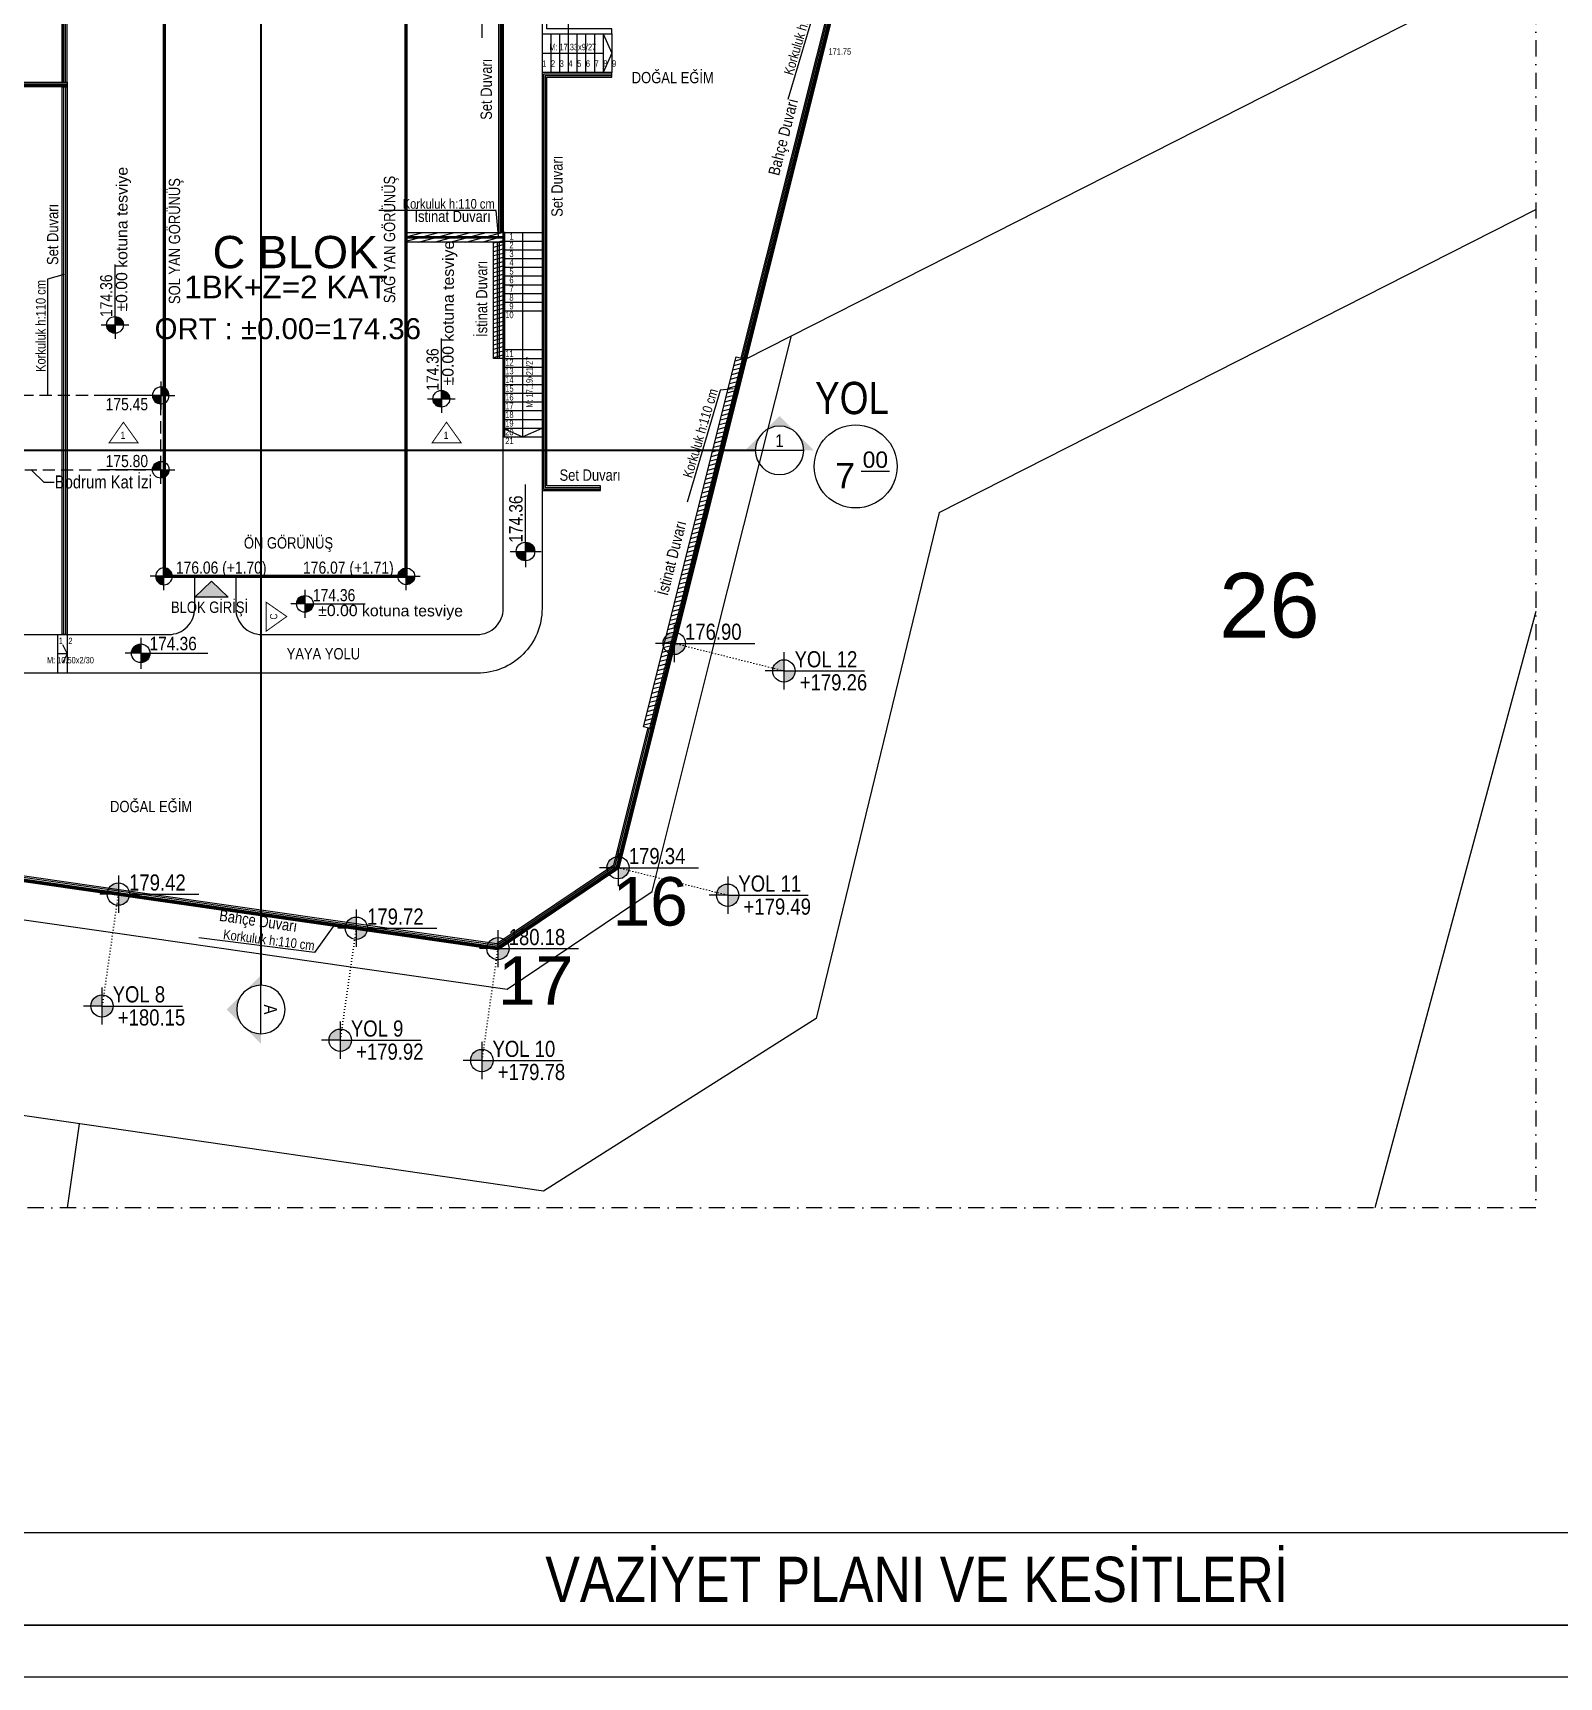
# Model space of a CAD drawing. Header units: millimetres. Extents: x 82776 to 137242, y 11666 to 27998.
# Drawn here: x 90746 to 91927, y 16109 to 17382 of the extents above; entities that cross this region are included whole.
import ezdxf
from ezdxf import colors
from ezdxf.entities.mleader import LeaderData, LeaderLine
from ezdxf.enums import TextEntityAlignment as Align
from ezdxf.math import Vec2, Vec3
from ezdxf.xclip import XClip

# ---------------------------------------------------------------- set-up
doc = ezdxf.new("R2010")
doc.units = ezdxf.units.MM
doc.header["$XCLIPFRAME"] = 0
for name, pattern in [('( Hidden )', [0.375, 0.25, -0.125]), ('ACAD_ISO03W100', [30, 12, -18]), ('ACAD_ISO07W100', [3, 0, -3]), ('DASHDOT', [1, 0.5, -0.25, 0, -0.25]), ('DASHED', [15, 10, -5])]:
    doc.linetypes.add(name, pattern=pattern)
for name, color, linetype in [('0_IFC_Elevation_2', 31, 'Continuous'), ('0_IFC_Elevation_3', 21, 'Continuous'), ('0_IFC_Elevation_4', 11, 'Continuous'), ('0_IFC_Elevation_5', 252, 'Continuous'), ('0_IFC_Hatch', 250, 'Continuous'), ('0_IFC_Legend_Viewport', 7, 'Continuous'), ('0_IFC_Notation_Level_200', 160, 'Continuous'), ('0_IFC_Notation_Section_100', 10, 'Continuous'), ('0_IFC_Notation_Section_50', 10, 'Continuous'), ('0_IFC_Parsel Sınırı', 191, 'ACAD_ISO03W100'), ('0_IFC_Room_Text(No)_50', 12, 'Continuous'), ('0_IFC_Stair_Text', 221, 'Continuous'), ('0_IFC_Text_Explanation_100', 231, 'Continuous'), ('0_IFC_Text_Explanation_200', 231, 'Continuous'), ('0_IFC_Text_Explanation_50', 231, 'Continuous'), ('2_IFC_Handrail', 181, 'Continuous'), ('2_IFC_Wall', 130, 'Continuous')]:
    doc.layers.add(name, color=color, linetype=linetype)
doc.layers.add('NADI', color=7, linetype='Continuous', lineweight=0)
doc.styles.add('17-002_250_Mesa_Beykoz_10-Aplikasyon_Vaziyet_Peyzaj$0$Standard', font='arial.ttf')
doc.styles.add('IFC_TEXT', font='ARIALN.TTF')
doc.styles.get("Standard").update_dxf_attribs({"font": 'arial.ttf'})
pattern_1 = [(15, (-100433.742, -46815.495), (-3.2870019, 12.267258), [])]

# ---------------------------------------------------------------- blocks, each defined once
blk = doc.blocks.new('*U1842')
blk.add_lwpolyline([(-5476.5, 0), (-759.4, 0), (-759.4, 71.5), (-5476.5, 71.5)], close=True)
at = {"layer": '0_IFC_Legend_Viewport', "transparency": 33554687}
blk.add_lwpolyline([(-5476.5, 2920), (0, 2920), (0, 0), (-5476.5, 0)], close=True, dxfattribs=at)
at = {"style": 'IFC_TEXT'}
for tag, p in [('PAFTA', (-3296.7, 17.9)), ('OLCEK', (-110.4, 17.9))]:
    blk.add_attdef(tag, p, '', height=35, dxfattribs=at)
blk = doc.blocks.new('ARAZİYOLLAR_2')
at = {"layer": '0_IFC_Elevation_3'}
for p, q in [((-1499.1, -6561.4, 3462.4), (-1019.3, -6562.5, 3462.4)), ((2449.6, -10961.8, 3462.4), (-716.6, -10569.2, 3462.4))]:
    blk.add_line(p, q, dxfattribs=at)
at = {"layer": '0_IFC_Elevation_3', "elevation": 3462.4}
for points in [[(-52.2, 747.8), (-410.6, -3175.1), (-412.6, -4008.5), (-415.8, -5422.7), (-417.1, -5989.9), (-418.6, -6582.1), (-420.4, -7326.2), (-421.6, -7815.3), (-59.8, -8216.9), (697.9, -8297.1), (1704.2, -8403.5)], [(1226.5, -8932.6), (-378.2, -8775.4), (-1025.4, -8013.5), (-1006.3, -3483.3), (-1003.6, -2832.5), (-658.4, 644.8)], [(1613.1, -8273.2), (3096.6, -10394.8)], [(1226.5, -8932.6), (2528, -10794), (2449.6, -10961.8)]]:
    blk.add_lwpolyline(points, dxfattribs=at)
at = {"layer": '0_IFC_Parsel Sınırı', "linetype": 'Continuous', "ltscale": 5, "const_width": 10, "elevation": 3462.4}
blk.add_lwpolyline([(5323.2, -760.4), (5322.3, -1259.6), (5325.1, -2776.6), (5018.8, -2728.2), (5032, -4366.9), (5024.5, -5117), (5019.3, -5645.1), (7326.4, -6140.9), (7306.8, -6222.6), (6955.6, -6856.3), (5972.9, -8325.1), (6123, -8355.3), (6103.7, -8389.3), (5666.1, -9177.7), (2891.3, -8408.4), (-1.4, -8102.4), (-301.4, -7769.4), (-295.7, -5423), (-290.7, -3181.4), (-205.1, -2247.2), (0, 0), (1862.5, -268.3), (3023.4, -433)], close=True, dxfattribs=at)
at = {"layer": '0_IFC_Parsel Sınırı'}
for p in [(-301.4, -7769.4, 14363.4), (-1.4, -8102.4, 190.3)]:
    blk.add_point(p, dxfattribs=at)
at = {"layer": '0_IFC_Text_Explanation_100'}
blk.add_line((1319.7, -8675.6, 3462.4), (1332, -8762.8, 3462.4), dxfattribs=at)
blk.add_circle((1331.6, -8657.1, 3462.4), 128.4, dxfattribs=at)
at = {"layer": '0_IFC_Parsel Sınırı'}
for s, p in [('17', (-473.6, -7793.8, 14363.4)), ('16', (-181.1, -8110.5, 190.3))]:
    blk.add_text(s, height=150, rotation=278.0307, dxfattribs=at).set_placement(p)
at = {"layer": '0_IFC_Text_Explanation_100', "style": '17-002_250_Mesa_Beykoz_10-Aplikasyon_Vaziyet_Peyzaj$0$Standard'}
for s, height, p in [('7', 79, (1255.3, -8603.8, 3462.4)), ('00', 50.54, (1330.4, -8679.2, 3462.4))]:
    blk.add_text(s, height=height, rotation=278.0307, dxfattribs=at).set_placement(p)
at = {"layer": '0_IFC_Text_Explanation_200', "style": 'IFC_TEXT'}
blk.add_text('YOL', height=100, rotation=278.0307, dxfattribs=at).set_placement((1474.3, -8509.9, 42859049))
at = {"layer": 'NADI'}
blk.add_text('26', height=200, rotation=278.0307, dxfattribs=at).set_placement((964.3, -9845.3, 443.8))
blk = doc.blocks.new('VP_YAZI')
at = {"layer": '0_IFC_Text_Explanation_50', "attachment_point": 1}
for s, insert, char_height in [('C BLOK', (5271.3, -4342, 3462.4), 100), ('1BK+Z=2 KAT', (5183.2, -4465.1, 3462.4), 70)]:
    blk.add_mtext_dynamic_manual_height_columns(s, width=1357.697, gutter_width=12.5, heights=[0], dxfattribs=dict(at, insert=insert, char_height=char_height))
blk = doc.blocks.new('OK')
at = {"layer": '0_IFC_Text_Explanation_50'}
h = blk.add_hatch(color=256, dxfattribs=at)
h.dxf.hatch_style = 1
h.paths.add_polyline_path([(90, 47.4), (0, 0), (44.1, -91.7)])
blk.add_lwpolyline([(90, 47.4), (0, 0), (44.1, -91.7), (90, 47.4)], dxfattribs=at)
blk = doc.blocks.new('VP_GORUNUS YAZILARI')
at = {"xscale": -0.7000000000000003, "yscale": 0.7, "zscale": 0.7, "rotation": 71.71669173532098}
blk.add_blockref('OK', (5267.8, -5411.1, 349700.6), dxfattribs=at)
at = {"layer": '0_IFC_Text_Explanation_200', "insert": (5454.2, -5474.1, 349700.6), "char_height": 35, "attachment_point": 3, "style": 'IFC_TEXT'}
blk.add_mtext_dynamic_manual_height_columns('\\pxqc; BLOK GİRİŞİ', width=396.118, gutter_width=972000, heights=[0], dxfattribs=at)
at = {"layer": '0_IFC_Text_Explanation_50', "transparency": 33554687, "char_height": 35, "attachment_point": 1, "rotation": 90, "style": 'IFC_TEXT'}
for s, insert in [('SOL YAN GÖRÜNÜŞ ', (5135.6, -4552.9)), ('SAĞ YAN GÖRÜNÜŞ ', (5801.3, -4550.2))]:
    blk.add_mtext_dynamic_manual_height_columns(s, width=439.524, gutter_width=12.5, heights=[0], dxfattribs=dict(at, insert=insert))
at = {"layer": '0_IFC_Text_Explanation_50', "transparency": 33554687, "insert": (5368, -5274.9), "char_height": 35, "attachment_point": 1, "style": 'IFC_TEXT'}
blk.add_mtext_dynamic_manual_height_columns('ÖN GÖRÜNÜŞ ', width=459.66, gutter_width=12.5, heights=[0], dxfattribs=at)
blk = doc.blocks.new('*U1783')
at = {"layer": '0_IFC_Room_Text(No)_50'}
h = blk.add_hatch(color=256, dxfattribs=at)
h.paths.add_polyline_path([(0, 1061), (-530, 530, -0.414214), (530, 530)])
h.paths.add_polyline_path([(530, 530, -0.198912), (750, 0), (1061, 0)])
h.paths.add_polyline_path([(-530, 530), (-1061, 0), (-750, 0, -0.198912)])
at = {"layer": '0_IFC_Room_Text(No)_50', "linetype": 'Continuous'}
blk.add_line((-750, 0), (750, 0), dxfattribs=at)
blk.add_circle((0, 0), 750, dxfattribs=at)
at = {"layer": '0_IFC_Room_Text(No)_50', "style": 'IFC_TEXT'}
blk.add_attdef('NO', text='', height=400, dxfattribs=at).set_placement((0, 100), align=Align.CENTER)
for p in [(0, -100), (0, -374)]:
    blk.add_attdef('SHEET', text='', height=200, dxfattribs=at).set_placement(p, align=Align.TOP_CENTER)
blk = doc.blocks.new('*U1218')
at = {"layer": '0_IFC_Room_Text(No)_50'}
h = blk.add_hatch(color=256, dxfattribs=at)
h.paths.add_polyline_path([(0, -1061), (530, -530, -0.414214), (-530, -530)])
h.paths.add_polyline_path([(-530, -530, -0.198912), (-750, 0), (-1061, 0)])
h.paths.add_polyline_path([(530, -530), (1061, 0), (750, 0, -0.198912)])
at = {"layer": '0_IFC_Room_Text(No)_50', "linetype": 'Continuous'}
blk.add_line((-750, 0), (750, 0), dxfattribs=at)
blk.add_circle((0, 0), 750, dxfattribs=at)
at = {"layer": '0_IFC_Room_Text(No)_50', "style": 'IFC_TEXT'}
blk.add_attdef('NO', text='', height=400, dxfattribs=at).set_placement((0, 100), align=Align.CENTER)
for p in [(0, -100), (0, -374)]:
    blk.add_attdef('SHEET', text='', height=200, dxfattribs=at).set_placement(p, align=Align.TOP_CENTER)
blk = doc.blocks.new('VP_KESIT YERLERI')
at = {"layer": '0_IFC_Notation_Section_100', "linetype": 'DASHED', "ltscale": 5, "const_width": 6}
for points in [[(5500, -1885.4), (5500, 1180.6), (5942.3, 2190.6), (6801.2, 1814.5), (8153.2, 4902)], [(-1544.6, 0), (2000, 0), (2000, -374.8), (4600, -374.8), (4600, -229.4), (7030.2, -229.4)]]:
    blk.add_lwpolyline(points, dxfattribs=at)
ref = blk.add_blockref('*U1783', (7105.2, -229.4, 851.5), dxfattribs=dict(xscale=-0.1, yscale=0.1, zscale=0.1))
ref.add_attrib('NO', '1', dxfattribs={"layer": '0_IFC_Room_Text(No)_50', "height": 40, "style": 'IFC_TEXT'}).set_placement((7105.2, -219.4, 851.5), align=Align.CENTER)
ref = blk.add_blockref('*U1218', (5500, -1960.4), dxfattribs=dict(xscale=-0.1, yscale=0.1, zscale=0.1, rotation=270))
ref.add_attrib('NO', 'A', dxfattribs={"layer": '0_IFC_Room_Text(No)_50', "height": 40, "rotation": 270, "style": 'IFC_TEXT'}).set_placement((5510, -1960.4), align=Align.CENTER)
blk = doc.blocks.new('BLOK KESIT YERLERI')
at = {"layer": '0_IFC_Notation_Section_100', "linetype": 'DASHED', "const_width": 6}
for points in [[(0, -1112.2), (0, 1112.2)], [(-470, -552.2), (620, -552.2)]]:
    blk.add_lwpolyline(points, dxfattribs=at)
at = {"layer": '0_IFC_Notation_Section_100', "ltscale": 3, "const_width": 3}
for points in [[(-470, -528.9), (-380, -528.9), (-425.6, -465.1)], [(530, -528.9), (620, -528.9), (574.4, -465.1)], [(16.1, -1022.2), (16.1, -1112.2), (80, -1066.6)]]:
    blk.add_lwpolyline(points, close=True, dxfattribs=at)
at = {"layer": '0_IFC_Notation_Section_50', "ltscale": 3, "char_height": 22.5, "attachment_point": 7, "style": 'IFC_TEXT'}
for s, insert, rotation in [('\\pxqc;1', (-464.5, -516.8), 359.9589), ('\\pxqc;1', (535.5, -516.8), 359.9589), ('\\pxqc;C', (51, -1104.1), 89.9589)]:
    blk.add_mtext_dynamic_manual_height_columns(s, width=74.846, gutter_width=364500, heights=[41.8], dxfattribs=dict(at, insert=insert, rotation=rotation))
blk = doc.blocks.new('0_IFC_NOTATION_LEVEL_200')
at = {"layer": '0_IFC_Notation_Level_200'}
h = blk.add_hatch(color=256, dxfattribs=at)
h.dxf.hatch_style = 1
h.paths.add_polyline_path([(0, 0), (0, 576, 0.414214), (-576, 0)])
h.paths.add_polyline_path([(0, -576, 0.414214), (576, 0), (0, 0)])
for p, q in [((0, 960), (0, -960)), ((0, 0), (-960, 0)), ((0, 0), (4154, 0))]:
    blk.add_line(p, q, dxfattribs=at)
blk.add_circle((0, 0), 576, dxfattribs=at)
at = {"layer": '0_IFC_Notation_Level_200', "style": 'IFC_TEXT'}
for tag, p in [('LEVEL_ABOVE', (549, 185)), ('LEVEL_BELOW', (549, -1005))]:
    blk.add_attdef(tag, p, '', height=800, dxfattribs=at)
blk = doc.blocks.new('BLOK KOSE KOTLARI')
at = {"layer": '0_IFC_Notation_Level_200', "linetype": 'ACAD_ISO07W100', "lineweight": 0, "ltscale": 3, "elevation": -346238.3}
for points in [[(6779.4, -2562.8), (7118.9, -2647.9)], [(6605.4, -3257.2), (6944.9, -3342.3)], [(5058.7, -3339), (5009, -3685.5)], [(5795.3, -3444.8), (5745.6, -3791.2)], [(6233.7, -3507.7), (6184, -3854.2)]]:
    blk.add_lwpolyline(points, dxfattribs=at)
ref = blk.add_blockref('0_IFC_NOTATION_LEVEL_200', (5190, -1795, -108.6), dxfattribs=dict(xscale=-0.045, yscale=0.045, zscale=0.045))
ref.add_attrib('LEVEL_BELOW', '175.45', (5019.4, -1840.9, -108.6), dxfattribs={"layer": '0_IFC_Notation_Level_200', "height": 37.5, "style": 'IFC_TEXT'})
ref = blk.add_blockref('0_IFC_NOTATION_LEVEL_200', (5190, -2025, -108.6), dxfattribs=dict(xscale=0.045, yscale=0.045, zscale=0.045, rotation=180))
ref.add_attrib('LEVEL_BELOW', '175.80', (5019.4, -2016.8, -108.6), dxfattribs={"layer": '0_IFC_Notation_Level_200', "height": 37.5, "style": 'IFC_TEXT'})
ref = blk.add_blockref('0_IFC_NOTATION_LEVEL_200', (5200, -2355), dxfattribs=dict(xscale=-0.045, yscale=0.045, zscale=0.045, rotation=180))
ref.add_attrib('LEVEL_BELOW', '176.06 (+1.70)', (5236.8, -2346.8), dxfattribs={"layer": '0_IFC_Notation_Level_200', "height": 37.5, "style": 'IFC_TEXT'})
ref = blk.add_blockref('0_IFC_NOTATION_LEVEL_200', (5950, -2355), dxfattribs=dict(xscale=0.045, yscale=0.045, zscale=0.045, rotation=180))
ref.add_attrib('LEVEL_BELOW', '176.07 (+1.71)', (5630.5, -2346.8), dxfattribs={"layer": '0_IFC_Notation_Level_200', "height": 37.5, "style": 'IFC_TEXT'})
ref = blk.add_blockref('0_IFC_NOTATION_LEVEL_200', (6779.4, -2562.7, -349700.6), dxfattribs=dict(xscale=0.06, yscale=0.06, zscale=0.06))
ref.add_attrib('LEVEL_ABOVE', '176.90', (6812.7, -2551.6, -349700.6), dxfattribs={"layer": '0_IFC_Notation_Level_200', "height": 50, "rotation": 0, "style": 'IFC_TEXT'})
ref = blk.add_blockref('0_IFC_NOTATION_LEVEL_200', (7118.9, -2647.9, -346238.3), dxfattribs=dict(xscale=0.06, yscale=0.06, zscale=0.06))
ref.add_attrib('LEVEL_BELOW', '+179.26', (7168, -2708.2, -346238.3), dxfattribs={"layer": '0_IFC_Notation_Level_200', "height": 50, "rotation": 0, "style": 'IFC_TEXT'})
ref.add_attrib('LEVEL_ABOVE', 'YOL 12', (7151.9, -2636.8, -346238.3), dxfattribs={"layer": '0_IFC_Notation_Level_200', "height": 50, "rotation": 0, "style": 'IFC_TEXT'})
ref = blk.add_blockref('0_IFC_NOTATION_LEVEL_200', (6605.4, -3257.2, -349510.4), dxfattribs=dict(xscale=0.06, yscale=0.06, zscale=0.06))
ref.add_attrib('LEVEL_ABOVE', '179.34', (6638.7, -3246.1, -349510.4), dxfattribs={"layer": '0_IFC_Notation_Level_200', "height": 50, "rotation": 0, "style": 'IFC_TEXT'})
ref = blk.add_blockref('0_IFC_NOTATION_LEVEL_200', (5058.7, -3339, -346238.3), dxfattribs=dict(xscale=0.06, yscale=0.06, zscale=0.06))
ref.add_attrib('LEVEL_ABOVE', '179.42', (5092, -3327.9, -346238.3), dxfattribs={"layer": '0_IFC_Notation_Level_200', "height": 50, "rotation": 0, "style": 'IFC_TEXT'})
ref = blk.add_blockref('0_IFC_NOTATION_LEVEL_200', (6944.9, -3342.3, -346238.3), dxfattribs=dict(xscale=0.06, yscale=0.06, zscale=0.06))
ref.add_attrib('LEVEL_BELOW', '+179.49', (6994, -3402.6, -346238.3), dxfattribs={"layer": '0_IFC_Notation_Level_200', "height": 50, "rotation": 0, "style": 'IFC_TEXT'})
ref.add_attrib('LEVEL_ABOVE', 'YOL 11', (6977.9, -3331.2, -346238.3), dxfattribs={"layer": '0_IFC_Notation_Level_200', "height": 50, "rotation": 0, "style": 'IFC_TEXT'})
ref = blk.add_blockref('0_IFC_NOTATION_LEVEL_200', (5795.3, -3444.5, -346238.3), dxfattribs=dict(xscale=0.06, yscale=0.06, zscale=0.06))
ref.add_attrib('LEVEL_ABOVE', '179.72', (5828.6, -3433.4, -346238.3), dxfattribs={"layer": '0_IFC_Notation_Level_200', "height": 50, "rotation": 0, "style": 'IFC_TEXT'})
ref = blk.add_blockref('0_IFC_NOTATION_LEVEL_200', (6233.7, -3507.7, -346238.3), dxfattribs=dict(xscale=0.06, yscale=0.06, zscale=0.06))
ref.add_attrib('LEVEL_ABOVE', '180.18', (6267, -3496.6, -346238.3), dxfattribs={"layer": '0_IFC_Notation_Level_200', "height": 50, "rotation": 0, "style": 'IFC_TEXT'})
ref = blk.add_blockref('0_IFC_NOTATION_LEVEL_200', (5008.1, -3685.3, -346238.3), dxfattribs=dict(xscale=0.06, yscale=0.06, zscale=0.06))
ref.add_attrib('LEVEL_BELOW', '+180.15', (5057.2, -3745.7, -346238.3), dxfattribs={"layer": '0_IFC_Notation_Level_200', "height": 50, "rotation": 0, "style": 'IFC_TEXT'})
ref.add_attrib('LEVEL_ABOVE', 'YOL 8', (5041.1, -3674.2, -346238.3), dxfattribs={"layer": '0_IFC_Notation_Level_200', "height": 50, "rotation": 0, "style": 'IFC_TEXT'})
ref = blk.add_blockref('0_IFC_NOTATION_LEVEL_200', (5745.6, -3791.2, -346238.3), dxfattribs=dict(xscale=0.06, yscale=0.06, zscale=0.06))
ref.add_attrib('LEVEL_BELOW', '+179.92', (5794.7, -3851.6, -346238.3), dxfattribs={"layer": '0_IFC_Notation_Level_200', "height": 50, "rotation": 0, "style": 'IFC_TEXT'})
ref.add_attrib('LEVEL_ABOVE', 'YOL 9', (5778.6, -3780.1, -346238.3), dxfattribs={"layer": '0_IFC_Notation_Level_200', "height": 50, "rotation": 0, "style": 'IFC_TEXT'})
ref = blk.add_blockref('0_IFC_NOTATION_LEVEL_200', (6184, -3854.2, -346238.3), dxfattribs=dict(xscale=0.06, yscale=0.06, zscale=0.06))
ref.add_attrib('LEVEL_BELOW', '+179.78', (6233.1, -3914.5, -346238.3), dxfattribs={"layer": '0_IFC_Notation_Level_200', "height": 50, "rotation": 0, "style": 'IFC_TEXT'})
ref.add_attrib('LEVEL_ABOVE', 'YOL 10', (6216.9, -3843, -346238.3), dxfattribs={"layer": '0_IFC_Notation_Level_200', "height": 50, "rotation": 0, "style": 'IFC_TEXT'})
at = {"layer": '0_IFC_Notation_Level_200', "insert": (5171, -1555.8, -346238.3), "char_height": 65, "attachment_point": 1}
blk.add_mtext_dynamic_manual_height_columns('ORT : %%P0.00=174.36', width=1400.935, gutter_width=12.5, heights=[0], dxfattribs=at)
blk = doc.blocks.new('VP BLOK YERLERİ')
at = {"layer": '0_IFC_Elevation_5', "linetype": '( Hidden )', "ltscale": 150, "elevation": 349592}
blk.add_lwpolyline([(6017.4, 98.9), (6607.4, 98.9), (6607.4, 328.9), (6017.4, 328.9)], close=True, dxfattribs=at)
at = {"layer": '2_IFC_Wall', "color": 131, "lineweight": 80, "elevation": 349700.6}
blk.add_lwpolyline([(6617.4, -231.1), (7367.4, -231.1), (7367.4, 1568.9), (6617.4, 1568.9)], close=True, dxfattribs=at)
at = {"layer": '0_IFC_Text_Explanation_50'}
ml = blk.add_multileader_mtext('Standard', dxfattribs=at)
ml.set_content('Bodrum Kat İzi', color=256, style='IFC_TEXT')
ml.set_leader_properties()
ml.build(insert=Vec2(0, 0))
ml.multileader.update_dxf_attribs({"text_right_attachment_type": 6, "dogleg_length": 0.36})
ctx = ml.context
ctx.base_point, ctx.char_height, ctx.plane_origin = Vec3(6277.2, 60.9, 349592), 40, Vec3(6116.4, 29.4, 349592)
ctx.right_attachment = 6
notes = []
notes.append((ctx, [(0, (1, 1, 0), (6245.9, 60.9, 349592), (1, 0), 31.4, [(0, [(6204.9, 98.9, 349592)], 0, [])])]))
ctx.mtext.insert, ctx.mtext.flow_direction = Vec3(6279.2, 81.2, 349592), 5
for ctx, leaders in notes:
    for number, flags, end, landing, length, lines in leaders:
        leader = LeaderData()
        leader.index, (leader.has_last_leader_line, leader.has_dogleg_vector, leader.attachment_direction) = number, flags
        leader.last_leader_point, leader.dogleg_vector, leader.dogleg_length = Vec3(end), Vec3(landing), length
        for number, points, colour, breaks in lines:
            line = LeaderLine()
            line.index, line.vertices, line.color, line.breaks = number, Vec3.list(points), colors.encode_raw_color(colour), breaks
            leader.lines.append(line)
        ctx.leaders.append(leader)
blk = doc.blocks.new('VP_SETLER')
at = {"layer": '0_IFC_Elevation_5'}
h = blk.add_hatch(dxfattribs=at)
h.set_pattern_fill('ANSI31', color=256, scale=4, angle=-30)
h.set_pattern_definition([(15, (-96483.742, -47690.574), (-3.2870019, 12.267258), [])])
h.paths.add_polyline_path([(6170.8, -4361), (5870.8, -4361), (5870.8, -4331), (6170.8, -4331)])
h = blk.add_hatch(dxfattribs=at)
h.set_pattern_fill('ANSI31', color=256, scale=4, angle=-30)
h.set_pattern_definition(pattern_1)
h.paths.add_polyline_path([(6170.8, -4721), (6140.8, -4721), (6140.8, -4361), (6170.8, -4361)])
h = blk.add_hatch(dxfattribs=at)
h.set_pattern_fill('ANSI31', color=256, scale=4, angle=-30)
h.set_pattern_definition(pattern_1)
h.paths.add_polyline_path([(6604.6, -5861.7), (6891.7, -4716), (6920.8, -4723.3), (6633.7, -5869)])
at = {"layer": '0_IFC_Hatch'}
h = blk.add_hatch(color=255, dxfattribs=at)
h.dxf.hatch_style = 1
h.paths.add_polyline_path([(5870.8, -4343.5), (6170.8, -4343.5), (6170.8, -4348.5), (5870.8, -4348.5)])
h = blk.add_hatch(color=255, dxfattribs=at)
h.dxf.hatch_style = 1
h.paths.add_polyline_path([(6153.3, -4721), (6153.3, -4361), (6158.3, -4361), (6158.3, -4721)])
h = blk.add_hatch(color=255, dxfattribs=at)
h.dxf.hatch_style = 1
h.paths.add_polyline_path([(6628.9, -5867.8), (6916, -4722.1), (6911.1, -4720.9), (6624, -5866.5)])
blk.add_lwpolyline([(7233.3, -3476.5), (6700.2, -5603.7)])
at = {"layer": '0_IFC_Elevation_2', "elevation": 346238.3}
for points in [[(6170.8, -4361), (5870.8, -4361), (5870.8, -4331), (6170.8, -4331)], [(6170.8, -4721), (6140.8, -4721), (6140.8, -4361), (6170.8, -4361)]]:
    blk.add_lwpolyline(points, close=True, dxfattribs=at)
at = {"layer": '0_IFC_Elevation_2'}
blk.add_lwpolyline([(6604.6, -5861.7), (6891.7, -4716), (6920.8, -4723.3), (6633.7, -5869)], close=True, dxfattribs=at)
at = {"layer": '0_IFC_Elevation_3'}
for points in [[(1120.8, -4960.9), (1120.8, -5072.4, 0.309306), (1171.8, -5146.9), (2274.8, -5575.9), (3530.8, -5575.9, 0.414214), (3610.8, -5495.9), (3610.8, -5395.9), (3880.8, -5395.9), (3880.8, -5495.9, 0.414214), (3960.8, -5575.9), (5135.8, -5575.9, 0.414214), (5215.8, -5495.9), (5215.8, -5395.9), (5342.8, -5395.9), (5342.8, -5495.9, 0.414214), (5422.8, -5575.9), (6090.8, -5575.9, 0.414214), (6170.8, -5495.9), (6170.8, -2903.9, 0.297883), (6122.9, -2830.7), (5583.9, -2594.7, -0.414214), (5480.9, -2331.2), (6204.6, -678.6)], [(6290.8, -5130.3), (6290.8, -5495.9, -0.414214), (6090.8, -5695.9), (2267.3, -5695.9, -0.092994), (2238.3, -5690.5), (839.2, -5146.3, 0.092994), (810.2, -5140.9), (-812.5, -5140.9), (-990, -5099.1)]]:
    blk.add_lwpolyline(points, format="xyb", dxfattribs=at)
for points in [[(6170.8, -3295.9), (4805.8, -3295.9), (4805.8, -3865.9)], [(6290.8, -3715.9), (6290.8, -3835.9)], [(6317.8, -3715.9), (6317.8, -3835.9)], [(6344.8, -3715.9), (6344.8, -3835.9)], [(6371.8, -3715.9), (6371.8, -3835.9)], [(6398.8, -3715.9), (6398.8, -3835.9)], [(6425.8, -3715.9), (6425.8, -3835.9)], [(6452.8, -3715.9), (6452.8, -3835.9)], [(6479.8, -3715.9), (6479.8, -3835.9)], [(6479.8, -3715.9), (6506.8, -3775.9), (6479.8, -3835.9)], [(6506.8, -3715.9), (6506.8, -3835.9)], [(6290.8, -3775.9), (6479.8, -3775.9)], [(6170.8, -4331), (6290.8, -4331)], [(6170.8, -4358), (6290.8, -4358)], [(6230.8, -4331), (6230.8, -4964)], [(6170.8, -4385), (6290.8, -4385)], [(6170.8, -4412), (6290.8, -4412)], [(6170.8, -4439), (6290.8, -4439)], [(6170.8, -4466), (6290.8, -4466)], [(6170.8, -4493), (6290.8, -4493)], [(6170.8, -4520), (6290.8, -4520)], [(6170.8, -4547), (6290.8, -4547)], [(6170.8, -4574), (6290.8, -4574)], [(6170.8, -4694), (6290.8, -4694)], [(6170.8, -4721), (6290.8, -4721)], [(6170.8, -4748), (6290.8, -4748)], [(6170.8, -4775), (6290.8, -4775)], [(6170.8, -4802), (6290.8, -4802)], [(6170.8, -4829), (6290.8, -4829)], [(6170.8, -4856), (6290.8, -4856)], [(6170.8, -4883), (6290.8, -4883)], [(6170.8, -4910), (6290.8, -4910)], [(6170.8, -4937), (6290.8, -4937)], [(6170.8, -4937), (6230.8, -4964), (6290.8, -4937)], [(6170.8, -4964), (6290.8, -4964)], [(4790.8, -5575.9), (4790.8, -5695.9)], [(4820.8, -5575.9), (4820.8, -5695.9)], [(4820.8, -5635.9), (4790.8, -5635.9)], [(4806.5, -5607.2), (4820.8, -5635.9), (4806.5, -5664.5)]]:
    blk.add_lwpolyline(points, dxfattribs=at)
at = {"layer": '0_IFC_Elevation_4'}
blk.add_lwpolyline([(6364.6, -2805.5), (6297.5, -2958.9, 0.103553), (6290.8, -2991), (6290.8, -3715.9), (6506.8, -3715.9), (6506.8, -3700.9), (6305.8, -3700.9), (6305.8, -2991, -0.103553), (6311.2, -2964.9), (6378.4, -2811.5)], format="xyb", dxfattribs=at)
for points in [[(6920.8, -4723.3), (7233.3, -3476.5), (7339.9, -3231.6), (7326.1, -3225.7), (7219, -3471.6), (6906.3, -4719.7)], [(2220.8, -3865.9), (4820.8, -3865.9), (4820.8, -3880.9), (2220.8, -3880.9)], [(6506.8, -3835.9), (6290.8, -3835.9), (6290.8, -5130.3), (6471.8, -5130.3), (6471.8, -5115.3), (6305.8, -5115.3), (6305.8, -3850.9), (6506.8, -3850.9)], [(4820.8, -5575.9), (4805.8, -5575.9), (4805.8, -3880.9), (4820.8, -3880.9)], [(6633.7, -5869), (6526.2, -6298.1), (6154.5, -6548.6), (5714.4, -6485.4), (4979.5, -6379.9), (4393.4, -6295.8), (3831.9, -6215.2), (2771.1, -6063.1), (2773.2, -6048.2), (3834, -6200.3), (4395.5, -6280.9), (4981.6, -6365.1), (5716.5, -6470.6), (6150.9, -6533), (6513, -6288.9), (6619.2, -5865.3)]]:
    blk.add_lwpolyline(points, close=True, dxfattribs=at)
for points in [[(4805.8, -3865.9), (4805.8, -3295.9), (6170.8, -3295.9), (6170.8, -4331)], [(4820.8, -3865.9), (4820.8, -3310.9), (6155.8, -3310.9), (6155.8, -4331)]]:
    blk.add_lwpolyline(points, dxfattribs=at)
at = {"layer": '2_IFC_Handrail'}
for points in [[(6911.1, -4720.9), (7223.8, -3473.2), (7330.7, -3227.7)], [(6916, -4722.1), (7228.5, -3474.9), (7335.3, -3229.7)], [(4810.8, -3865.9), (4810.8, -3300.9), (6165.8, -3300.9), (6165.8, -4331)], [(4815.8, -3865.9), (4815.8, -3305.9), (6160.8, -3305.9), (6160.8, -4331)], [(6506.8, -3840.9), (6295.8, -3840.9), (6295.8, -5125.6), (6471.8, -5125.6)], [(6506.8, -3845.9), (6300.8, -3845.9), (6300.8, -5120.6), (6471.8, -5120.6)], [(4810.8, -5575.9), (4810.8, -3880.9)], [(4815.8, -3880.9), (4815.8, -5575.9)], [(6175.8, -4964), (6175.8, -4331), (6170.8, -4331), (6170.8, -4964), (6175.8, -4964)], [(2771.8, -6058.1), (3832.6, -6210.2), (4394.1, -6290.8), (4980.2, -6375), (5715.1, -6480.5), (6153.3, -6543.4), (6521.8, -6295), (6628.9, -5867.8)], [(2772.5, -6053.2), (3833.3, -6205.3), (4394.8, -6285.9), (4980.9, -6370), (5715.8, -6475.5), (6152.1, -6538.2), (6517.4, -6292), (6624, -5866.5)]]:
    blk.add_lwpolyline(points, dxfattribs=at)
for points in [[(2220.8, -3870.9), (4820.8, -3870.9), (4820.8, -3875.9), (2220.8, -3875.9)], [(5870.8, -4343.5), (6170.8, -4343.5), (6170.8, -4348.5), (5870.8, -4348.5)], [(6628.9, -5867.8), (6916, -4722.1), (6911.1, -4720.9), (6624, -5866.5)]]:
    blk.add_lwpolyline(points, close=True, dxfattribs=at)
at = {"layer": '2_IFC_Handrail', "elevation": 346238.3}
blk.add_lwpolyline([(6153.3, -4721), (6153.3, -4361), (6158.3, -4361), (6158.3, -4721)], close=True, dxfattribs=at)
ref = blk.add_blockref('0_IFC_NOTATION_LEVEL_200', (4969.1, -4617.4, -346238.3), dxfattribs=dict(xscale=0.0450000000000006, yscale=0.0450000000000006, zscale=0.0450000000000006, rotation=90))
ref.add_attrib('LEVEL_ABOVE', '174.36', (4960.7, -4592.8, -346238.3), dxfattribs={"layer": '0_IFC_Notation_Level_200', "height": 37.5, "rotation": 90, "style": 'IFC_TEXT'})
ref = blk.add_blockref('0_IFC_NOTATION_LEVEL_200', (5979.2, -4846.1), dxfattribs=dict(xscale=0.0450000000000006, yscale=0.0450000000000006, zscale=0.0450000000000006, rotation=90))
ref.add_attrib('LEVEL_ABOVE', '174.36', (5970.8, -4821.4), dxfattribs={"layer": '0_IFC_Notation_Level_200', "height": 37.5, "rotation": 90, "style": 'IFC_TEXT'})
ref = blk.add_blockref('0_IFC_NOTATION_LEVEL_200', (6239.8, -5319.1), dxfattribs=dict(xscale=0.0500000000000012, yscale=0.0500000000000012, zscale=0.0500000000000012, rotation=90))
ref.add_attrib('LEVEL_ABOVE', '174.36', (6230.6, -5291.7), dxfattribs={"layer": '0_IFC_Notation_Level_200', "height": 41.67, "rotation": 90, "style": 'IFC_TEXT'})
ref = blk.add_blockref('0_IFC_NOTATION_LEVEL_200', (5556.9, -5481.2), dxfattribs=dict(xscale=0.045, yscale=0.045, zscale=0.045))
ref.add_attrib('LEVEL_ABOVE', '174.36', (5581.5, -5472.9), dxfattribs={"layer": '0_IFC_Notation_Level_200', "height": 37.5, "rotation": 360, "style": 'IFC_TEXT'})
ref = blk.add_blockref('0_IFC_NOTATION_LEVEL_200', (5048.8, -5634.2), dxfattribs=dict(xscale=0.05, yscale=0.05, zscale=0.05))
ref.add_attrib('LEVEL_ABOVE', '174.36', (5076.2, -5624.9), dxfattribs={"layer": '0_IFC_Notation_Level_200', "height": 41.67, "style": 'IFC_TEXT'})
at = {"layer": '0_IFC_Notation_Level_200', "char_height": 35, "attachment_point": 1}
for s, width, insert, rotation in [('\\pxt16;±0.00 kotuna tesviye', 670.885, (4971.7, -4576.2, -346238.3), 89.7961), ('\\pxt16;±0.00 kotuna tesviye', 670.885, (5981.8, -4804.9), 89.7961), ('±0.00 kotuna tesviye', 753.212, (5598.1, -5483.8), 359.7961)]:
    blk.add_mtext_dynamic_manual_height_columns(s, width=width, gutter_width=12.5, heights=[0], dxfattribs=dict(at, insert=insert, rotation=rotation))
at = {"layer": '0_IFC_Stair_Text', "transparency": 33554687, "char_height": 20, "attachment_point": 3, "style": 'IFC_TEXT'}
for s, width, insert in [('M: 17.33x9/27', 190.185, (6458.5, -3747.2)), ('171.75', 190.185, (7247.6, -3760.7)), ('1', 21.116, (6304.3, -3798.3)), ('2', 21.116, (6331.3, -3798.3)), ('3', 21.116, (6358.3, -3798.3)), ('4', 21.116, (6385.3, -3798.3)), ('5', 21.116, (6412.3, -3798.3)), ('6', 21.116, (6439.3, -3798.3)), ('7', 21.116, (6466.3, -3798.3)), ('8', 21.116, (6493.3, -3798.3)), ('9', 21.116, (6520.3, -3798.3)), ('2', 21.116, (6202.7, -4360.5)), ('1', 21.116, (6202.7, -4333.5)), ('4', 21.116, (6202.7, -4414.5)), ('3', 21.116, (6202.7, -4387.5)), ('5', 21.116, (6202.7, -4441.5)), ('6', 21.116, (6202.7, -4468.5)), ('8', 21.116, (6202.7, -4522.5)), ('7', 21.116, (6202.7, -4495.5)), ('10', 21.116, (6202.7, -4576.5)), ('9', 21.116, (6202.7, -4549.5)), ('11', 21.116, (6202.7, -4696.5)), ('12', 21.116, (6202.7, -4723.5)), ('13', 21.116, (6202.7, -4750.5)), ('14', 21.116, (6202.7, -4777.5)), ('15', 21.116, (6202.7, -4804.5)), ('16', 21.116, (6202.7, -4831.5)), ('17', 21.116, (6202.7, -4858.5)), ('18', 21.116, (6202.7, -4885.5)), ('19', 21.116, (6202.7, -4912.5)), ('20', 21.116, (6202.7, -4939.5)), ('21', 21.116, (6202.7, -4966.5)), ('1', 21.116, (4807.6, -5585.9)), ('2', 21.116, (4837.6, -5585.9)), ('M: 10.50x2/30', 190.185, (4903.7, -5645.5))]:
    blk.add_mtext_dynamic_manual_height_columns(s, width=width, gutter_width=12.5, heights=[0], dxfattribs=dict(at, insert=insert))
at = {"layer": '0_IFC_Stair_Text', "transparency": 33554687, "insert": (6241.8, -4715.9), "char_height": 20, "attachment_point": 3, "rotation": 90, "style": 'IFC_TEXT'}
blk.add_mtext_dynamic_manual_height_columns('M: 17.19x21/27', width=190.185, gutter_width=12.5, heights=[0], dxfattribs=at)
at = {"layer": '0_IFC_Text_Explanation_200', "char_height": 35, "attachment_point": 1, "style": 'IFC_TEXT'}
for s, insert, rotation in [('Set Duvarı', (6100.7, -3982.5, -346238.3), 90), ('Bahçe Duvarı', (6990.3, -4149), 75.7467), ('Set Duvarı', (6319.7, -4282.8, -346238.3), 90), ('Set Duvarı', (4758.5, -4432, 346129.7), 90), ('İstinat Duvarı', (6086.2, -4654.7, 346129.7), 90), ('İstinat Duvarı', (6646, -5449.2), 75.7467), ('Bahçe Duvarı', (5295, -6427.7), 351.7494)]:
    blk.add_mtext_dynamic_manual_height_columns(s, width=275.849, gutter_width=972000, heights=[0], dxfattribs=dict(at, insert=insert, rotation=rotation))
for s, width, insert in [('DOĞAL EĞİM', 511.412, (6568.6, -3834.3)), ('İstinat Duvarı', 275.849, (5895.9, -4263.8, 346129.7)), ('Set Duvarı', 275.849, (6345, -5065)), ('\\pxqc;YAYA YOLU', 278.416, (5474.9, -5618.1)), ('DOĞAL EĞİM', 511.412, (4953.9, -6091))]:
    blk.add_mtext_dynamic_manual_height_columns(s, width=width, gutter_width=972000, heights=[0], dxfattribs=dict(at, insert=insert))
at = {"layer": '0_IFC_Text_Explanation_50'}
ml = blk.add_multileader_mtext('Standard', dxfattribs=at)
ml.set_content('Korkuluk h:110 cm', color=256, style='IFC_TEXT')
ml.set_leader_properties()
ml.build(insert=Vec2(0, 0))
ml.multileader.update_dxf_attribs({"text_right_attachment_type": 6, "dogleg_length": 0.36})
ctx = ml.context
ctx.base_point, ctx.char_height, ctx.plane_origin, ctx.plane_x_axis, ctx.plane_y_axis = Vec3(6084.2, -3651.7), 30, Vec3(6202, -3442.7), Vec3(0.000712, 1), Vec3(-1, 0.000712)
ctx.right_attachment, ctx.text_align_type = 6, 2
notes = []
notes.append((ctx, [(1, (1, 1, 0), (6105.1, -3367.4), (-0.000712, -1), 0.36, [(0, [(6160.6, -3351.4)], 0, [])])]))
ctx.mtext.insert, ctx.mtext.text_direction, ctx.mtext.rotation, ctx.mtext.alignment, ctx.mtext.flow_direction = Vec3(6069.1, -3369.8), Vec3(0.000712, 1), 1.570084, 3, 5
ml = blk.add_multileader_mtext('Standard', dxfattribs=at)
ml.set_content('Korkuluk h:110 cm', color=256, style='IFC_TEXT')
ml.set_leader_properties()
ml.build(insert=Vec2(0, 0))
ml.multileader.update_dxf_attribs({"text_right_attachment_type": 6, "dogleg_length": 0.36})
ctx = ml.context
ctx.base_point, ctx.char_height, ctx.plane_origin, ctx.plane_x_axis, ctx.plane_y_axis = Vec3(6350.8, -3651.7), 30, Vec3(6468.6, -3442.7), Vec3(0.000712, 1), Vec3(-1, 0.000712)
ctx.right_attachment, ctx.text_align_type = 6, 2
notes.append((ctx, [(1, (1, 1, 0), (6371.7, -3367.4), (-0.000712, -1), 0.36, [(0, [(6304.7, -3351.4)], 0, [])])]))
ctx.mtext.insert, ctx.mtext.text_direction, ctx.mtext.rotation, ctx.mtext.alignment, ctx.mtext.flow_direction = Vec3(6335.7, -3369.8), Vec3(0.000712, 1), 1.570084, 3, 5
ml = blk.add_multileader_mtext('Standard', dxfattribs=at)
ml.set_content('Korkuluk h:110 cm', color=256, style='IFC_TEXT')
ml.set_leader_properties()
ml.build(insert=Vec2(0, 0))
ml.multileader.update_dxf_attribs({"text_right_attachment_type": 6, "dogleg_length": 0.36})
ctx = ml.context
ctx.base_point, ctx.char_height, ctx.plane_origin, ctx.plane_x_axis, ctx.plane_y_axis = Vec3(4768.4, -3646.5), 30, Vec3(4977.4, -3570.2), Vec3(1, 0.000712), Vec3(-0.000712, 1)
ctx.right_attachment, ctx.text_align_type = 6, 2
notes.append((ctx, [(1, (1, 1, 0), (5052.7, -3667.1), (-1, -0.000712), 0.36, [(0, [(5068.7, -3611.6)], 0, [])])]))
ctx.mtext.insert, ctx.mtext.text_direction, ctx.mtext.rotation, ctx.mtext.alignment, ctx.mtext.flow_direction = Vec3(5050.3, -3631.1), Vec3(1, 0.000712), 0.000712, 3, 5
ml = blk.add_multileader_mtext('Standard', dxfattribs=at)
ml.set_content('Korkuluk h:110 cm', color=256, style='IFC_TEXT')
ml.set_leader_properties()
ml.build(insert=Vec2(0, 0))
ml.multileader.update_dxf_attribs({"text_right_attachment_type": 6, "dogleg_length": 0.36})
ctx = ml.context
ctx.base_point, ctx.char_height, ctx.plane_origin, ctx.plane_x_axis, ctx.plane_y_axis = Vec3(7054, -3839.7), 30, Vec3(7212.4, -3667.4), Vec3(0.284111, 0.958791), Vec3(-0.958791, 0.284111)
ctx.right_attachment, ctx.text_align_type = 6, 2
notes.append((ctx, [(1, (1, 1, 0), (7154.7, -3573), (-0.284111, -0.958791), 0.36, [(0, [(7198.5, -3568.1)], 0, [])])]))
ctx.mtext.insert, ctx.mtext.text_direction, ctx.mtext.rotation, ctx.mtext.alignment, ctx.mtext.flow_direction = Vec3(7119.5, -3565.1), Vec3(0.284111, 0.958791), 1.282717, 3, 5
ml = blk.add_multileader_mtext('Standard', dxfattribs=at)
ml.set_content('Korkuluk h:110 cm', color=256, style='IFC_TEXT')
ml.set_leader_properties()
ml.build(insert=Vec2(0, 0))
ml.multileader.update_dxf_attribs({"text_right_attachment_type": 6, "dogleg_length": 0.36})
ctx = ml.context
ctx.base_point, ctx.char_height, ctx.plane_origin, ctx.plane_x_axis, ctx.plane_y_axis = Vec3(5862.4, -4242.8), 30, Vec3(6065, -4388.1), Vec3(1, -0.000712), Vec3(0.000712, 1)
ctx.right_attachment, ctx.text_align_type = 6, 2
notes.append((ctx, [(1, (1, 1, 0), (6148.6, -4263.8), (-1, 0.000712), 2.36, [(0, [(6156.3, -4346.7)], 0, [])])]))
ctx.mtext.insert, ctx.mtext.text_direction, ctx.mtext.rotation, ctx.mtext.alignment, ctx.mtext.flow_direction = Vec3(6144.3, -4227.8), Vec3(1, -0.000712), 6.282473, 3, 5
ml = blk.add_multileader_mtext('Standard', dxfattribs=at)
ml.set_content('Korkuluk h:110 cm', color=256, style='IFC_TEXT')
ml.set_leader_properties()
ml.build(insert=Vec2(0, 0))
ml.multileader.update_dxf_attribs({"text_right_attachment_type": 6, "dogleg_length": 0.36})
ctx = ml.context
ctx.base_point, ctx.char_height, ctx.plane_origin, ctx.plane_x_axis, ctx.plane_y_axis = Vec3(4739.3, -4760.3, 346129.7), 30, Vec3(4857.2, -4551.3, 346129.7), Vec3(0.000712, 1), Vec3(-1, 0.000712)
ctx.right_attachment, ctx.text_align_type = 6, 2
notes.append((ctx, [(1, (1, 1, 0), (4760.3, -4476.1, 346129.7), (-0.000712, -1), 0.36, [(0, [(4815.8, -4460, 346129.7)], 0, [])])]))
ctx.mtext.insert, ctx.mtext.text_direction, ctx.mtext.rotation, ctx.mtext.alignment, ctx.mtext.flow_direction = Vec3(4724.3, -4478.4, 346129.7), Vec3(0.000712, 1), 1.570084, 3, 5
ml = blk.add_multileader_mtext('Standard', dxfattribs=at)
ml.set_content('Korkuluk h:110 cm', color=256, style='IFC_TEXT')
ml.set_leader_properties()
ml.build(insert=Vec2(0, 0))
ml.multileader.update_dxf_attribs({"text_right_attachment_type": 6, "dogleg_length": 0.36})
ctx = ml.context
ctx.base_point, ctx.char_height, ctx.plane_origin, ctx.plane_x_axis, ctx.plane_y_axis = Vec3(6741.6, -5086.5), 30, Vec3(6899.9, -4914.2), Vec3(0.284111, 0.958791), Vec3(-0.958791, 0.284111)
ctx.right_attachment, ctx.text_align_type = 6, 2
notes.append((ctx, [(1, (1, 1, 0), (6842.2, -4819.9), (-0.284111, -0.958791), 0.36, [(0, [(6886.1, -4814.9)], 0, [])])]))
ctx.mtext.insert, ctx.mtext.text_direction, ctx.mtext.rotation, ctx.mtext.alignment, ctx.mtext.flow_direction = Vec3(6807, -4811.9), Vec3(0.284111, 0.958791), 1.282717, 3, 5
ml = blk.add_multileader_mtext('Standard', dxfattribs=at)
ml.set_content('Korkuluk h:110 cm', color=256, style='IFC_TEXT')
ml.set_leader_properties()
ml.build(insert=Vec2(0, 0))
ml.multileader.update_dxf_attribs({"text_right_attachment_type": 6, "dogleg_length": 0.36})
ctx = ml.context
ctx.base_point, ctx.char_height, ctx.plane_origin, ctx.plane_x_axis, ctx.plane_y_axis = Vec3(5307.2, -6504.6), 30, Vec3(5566.7, -6417), Vec3(0.992116, -0.125322), Vec3(0.125322, 0.992116)
ctx.right_attachment, ctx.text_align_type = 6, 2
notes.append((ctx, [(1, (1, 1, 0), (5586.6, -6560.8), (-0.992116, 0.125322), 0.36, [(0, [(5652, -6469.6)], 0, [])])]))
ctx.mtext.insert, ctx.mtext.text_direction, ctx.mtext.rotation, ctx.mtext.alignment, ctx.mtext.flow_direction = Vec3(5588.7, -6524.8), Vec3(0.992116, -0.125322), 6.157533, 3, 5
for ctx, leaders in notes:
    for number, flags, end, landing, length, lines in leaders:
        leader = LeaderData()
        leader.index, (leader.has_last_leader_line, leader.has_dogleg_vector, leader.attachment_direction) = number, flags
        leader.last_leader_point, leader.dogleg_vector, leader.dogleg_length = Vec3(end), Vec3(landing), length
        for number, points, colour, breaks in lines:
            line = LeaderLine()
            line.index, line.vertices, line.color, line.breaks = number, Vec3.list(points), colors.encode_raw_color(colour), breaks
            leader.lines.append(line)
        ctx.leaders.append(leader)
blk = doc.blocks.new('VAZIYET PLANI')
at = {"layer": '0_IFC_Notation_Section_50', "linetype": 'DASHDOT', "ltscale": 100}
blk.add_lwpolyline([(11583.7, 0), (0, 0), (0, 9738.9), (11583.7, 9738.9)], close=True, dxfattribs=at)
ref = blk.add_blockref('ARAZİYOLLAR_2', (720.3, 2186.1, -3462.4), dxfattribs=dict(rotation=81.96927943568697))
XClip(ref).set_block_clipping_path([(-2265.303593221, 407.7926608024), (-647.0130053807, -11062.3160780947), (8996.370837995, -9701.7537971335), (7378.0802501547, 1768.3549417636)])
for name, p in [('VP_KESIT YERLERI', (2137.6, 2574.4, 346238.3)), ('VP BLOK YERLERİ', (720.3, 2186.1, -3462.4)), ('VP_GORUNUS YAZILARI', (2216.9, 7350.9, -3462.4)), ('VP_YAZI', (2216.9, 7350.9, -3462.4))]:
    blk.add_blockref(name, p)
blk.add_blockref('VP_SETLER', (2216.9, 7350.9))
for name, p in [('BLOK KOSE KOTLARI', (2137.6, 4310, 346238.3)), ('BLOK KESIT YERLERI', (7637.6, 2897.2, 346238.3))]:
    blk.add_blockref(name, p)

msp = doc.modelspace()

# ---------------------------------------------------------------- linework, layer by layer
msp.add_lwpolyline([(82776.4, 19109.3), (82776.4, 16109.3), (125837.1, 16109.1), (125837.1, 19109.1)], close=True)

# ---------------------------------------------------------------- block references
ref = msp.add_blockref('*U1842', (94438.9, 16149.3))
ref.add_attrib('PAFTA', 'VAZİYET PLANI VE KESİTLERİ', (91142.2, 16167.3), dxfattribs={"height": 35, "style": 'IFC_TEXT'})

# ---------------------------------------------------------------- next in the draw order: block references
at = {"xscale": 0.25, "yscale": 0.25, "zscale": 0.25}
msp.add_blockref('VAZIYET PLANI', (89012.7, 16472.4, -86559.6), dxfattribs=at)

doc.saveas('drawing.dxf')
